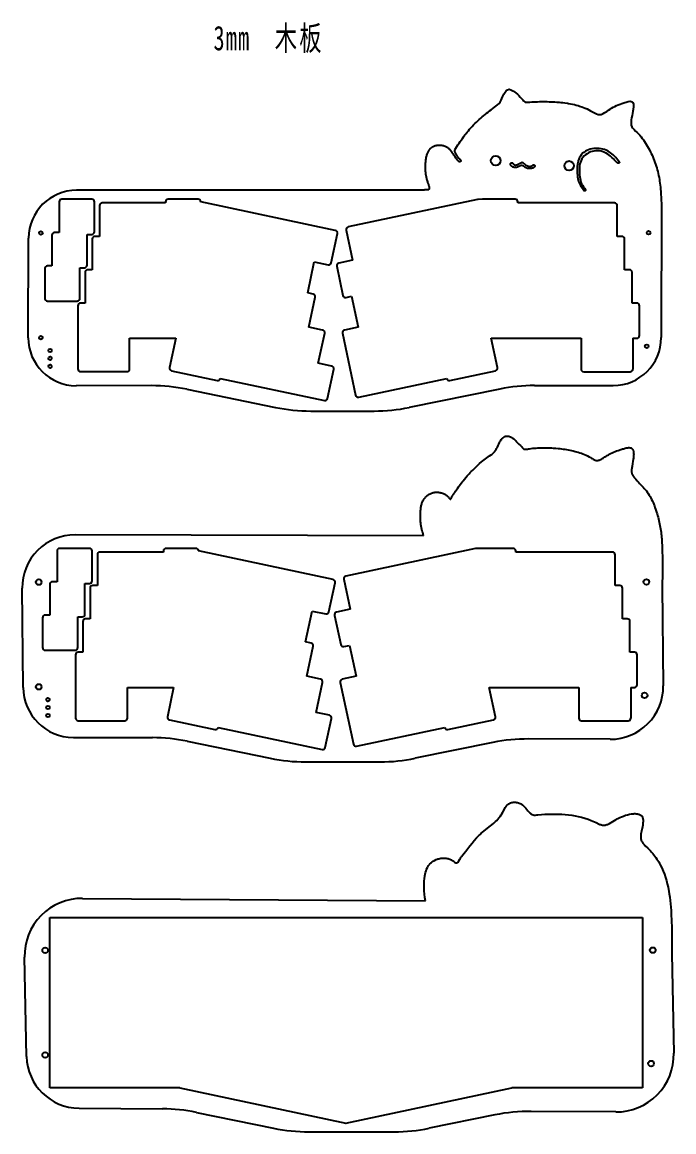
# Model space of a CAD drawing. Extents: x 1237 to 2260, y -732 to 1015.
# Drawn here: x 1237 to 1609, y 381 to 1015 of the extents above; entities that cross this region are included whole.
import ezdxf

# ---------------------------------------------------------------- set-up
doc = ezdxf.new("R2010")
doc.units = 0
doc.layers.add('尺寸线层', color=3, linetype='Continuous', lineweight=18)
doc.styles.add('标准', font='', dxfattribs={"width": 0.667})
doc.styles.get('标准').set_extended_font_data('宋体')

msp = doc.modelspace()

# ---------------------------------------------------------------- linework, layer by layer
for p, q in [((1466.36, 918.69), (1268.5, 918.59)), ((1602.28, 910.37), (1602.08, 834.51)), ((1240.9, 834.42), (1241.1, 891.19)), ((1311.25, 807.03), (1268.3, 807.01)), ((1331.38, 804.99), (1381.99, 794.6)), ((1509.94, 805.09), (1458.28, 794.57)), ((1529.86, 807.1), (1574.68, 807.11)), ((1402.09, 792.56), (1438.33, 792.56)), ((1466.55, 721.24), (1267.72, 721.91)), ((1237.99, 634.68), (1237.47, 691.43)), ((1602.74, 692.39), (1603.26, 635.64)), ((1266.65, 606.23), (1311.88, 606.08)), ((1331.65, 604.04), (1379.05, 594.31)), ((1506.1, 603.32), (1461.68, 594.28)), ((1573.01, 605.17), (1526.4, 605.33)), ((1399.15, 592.27), (1441.73, 592.27)), ((1271.89, 514.33), (1467.58, 512.92)), ((1608.09, 482.64), (1609.28, 425.96)), ((1239.98, 424.07), (1238.78, 480.75)), ((1269.9, 394.57), (1317.53, 394.2)), ((1336.86, 392.16), (1380.94, 383.11)), ((1507.21, 390.72), (1469.71, 383.08)), ((1576.17, 392.38), (1527.87, 392.72)), ((1401.05, 381.07), (1449.76, 381.07))]:
    msp.add_line(p, q)
at = {"color": 7, "linetype": 'Continuous', "lineweight": 25}
for p, q in [((1277.13, 913.46), (1260.07, 913.46)), ((1277.13, 913.46), (1260.07, 913.46)), ((1337.84, 913.46), (1320.78, 913.46)), ((1337.84, 913.46), (1320.78, 913.46)), ((1497.37, 913.32), (1423.43, 897.61)), ((1497.37, 913.32), (1423.43, 897.61)), ((1500.21, 913.46), (1497.62, 913.35)), ((1500.21, 913.46), (1497.62, 913.35)), ((1518.8, 913.46), (1500.27, 913.46)), ((1518.8, 913.46), (1500.27, 913.46)), ((1258.57, 911.96), (1258.57, 894.41)), ((1258.57, 911.96), (1258.57, 894.41)), ((1278.63, 894.9), (1278.63, 911.96)), ((1278.63, 894.9), (1278.63, 911.96)), ((1281.59, 909.82), (1281.59, 892.27)), ((1281.59, 909.82), (1281.59, 892.27)), ((1319.28, 911.32), (1283.09, 911.32)), ((1319.28, 911.32), (1283.09, 911.32)), ((1319.28, 911.96), (1319.28, 911.32)), ((1319.28, 911.96), (1319.28, 911.32)), ((1339.34, 911.95), (1339.34, 911.96)), ((1339.34, 911.95), (1339.34, 911.96)), ((1416.14, 895.63), (1339.34, 911.95)), ((1416.14, 895.63), (1339.34, 911.95)), ((1520.3, 911.32), (1520.3, 911.96)), ((1520.3, 911.32), (1520.3, 911.96)), ((1575.53, 911.32), (1520.3, 911.32)), ((1575.53, 911.32), (1520.3, 911.32)), ((1577.03, 892.27), (1577.03, 909.82)), ((1577.03, 892.27), (1577.03, 909.82)), ((1258.57, 894.41), (1255.91, 894.41)), ((1258.57, 894.41), (1255.91, 894.41)), ((1274.47, 893.4), (1277.13, 893.4)), ((1274.47, 875.85), (1274.47, 893.4)), ((1274.47, 893.4), (1277.13, 893.4)), ((1274.47, 875.85), (1274.47, 893.4)), ((1413.75, 877.16), (1417.3, 893.85)), ((1413.75, 877.16), (1417.3, 893.85)), ((1422.28, 895.83), (1425.93, 878.65)), ((1422.28, 895.83), (1425.93, 878.65)), ((1254.41, 892.91), (1254.41, 875.36)), ((1254.41, 892.91), (1254.41, 875.36)), ((1277.43, 890.77), (1277.43, 873.22)), ((1277.43, 890.77), (1277.43, 873.22)), ((1281.59, 892.27), (1278.93, 892.27)), ((1281.59, 892.27), (1278.93, 892.27)), ((1579.7, 892.27), (1577.03, 892.27)), ((1579.7, 892.27), (1577.03, 892.27)), ((1581.2, 873.22), (1581.2, 890.77)), ((1581.2, 873.22), (1581.2, 890.77)), ((1254.41, 875.36), (1251.84, 875.36)), ((1254.41, 875.36), (1251.84, 875.36)), ((1270.4, 874.35), (1272.97, 874.35)), ((1270.4, 856.8), (1270.4, 874.35)), ((1270.4, 874.35), (1272.97, 874.35)), ((1270.4, 856.8), (1270.4, 874.35)), ((1400.37, 860.03), (1404.12, 877.67)), ((1400.37, 860.03), (1404.12, 877.67)), ((1404.12, 877.67), (1411.97, 876)), ((1404.12, 877.67), (1411.97, 876)), ((1416.93, 875.21), (1420.47, 858.52)), ((1416.93, 875.21), (1420.47, 858.52)), ((1425.93, 878.65), (1418.08, 876.99)), ((1425.93, 878.65), (1418.08, 876.99)), ((1250.34, 873.86), (1250.34, 856.8)), ((1250.34, 873.86), (1250.34, 856.8)), ((1273.36, 871.72), (1273.36, 854.17)), ((1273.36, 871.72), (1273.36, 854.17)), ((1277.43, 873.22), (1274.86, 873.22)), ((1277.43, 873.22), (1274.86, 873.22)), ((1583.96, 873.22), (1581.2, 873.22)), ((1583.96, 873.22), (1581.2, 873.22)), ((1585.46, 854.17), (1585.46, 871.72)), ((1585.46, 854.17), (1585.46, 871.72)), ((1251.84, 855.3), (1268.9, 855.3)), ((1251.84, 855.3), (1268.9, 855.3)), ((1403.56, 859.35), (1400.37, 860.03)), ((1403.56, 859.35), (1400.37, 860.03)), ((1401.07, 840.4), (1404.72, 857.57)), ((1401.07, 840.4), (1404.72, 857.57)), ((1422.25, 857.36), (1425.45, 858.04)), ((1422.25, 857.36), (1425.45, 858.04)), ((1425.45, 858.04), (1429.19, 840.4)), ((1425.45, 858.04), (1429.19, 840.4)), ((1269.19, 852.67), (1269.19, 816.56)), ((1269.19, 852.67), (1269.19, 816.56)), ((1273.36, 854.17), (1270.69, 854.17)), ((1273.36, 854.17), (1270.69, 854.17)), ((1588.14, 854.17), (1585.46, 854.17)), ((1588.14, 854.17), (1585.46, 854.17)), ((1589.64, 835.61), (1589.64, 852.67)), ((1589.64, 835.61), (1589.64, 852.67)), ((1408.91, 838.74), (1401.07, 840.4)), ((1408.91, 838.74), (1401.07, 840.4)), ((1406.42, 819.79), (1410.07, 836.96)), ((1406.42, 819.79), (1410.07, 836.96)), ((1420.19, 836.96), (1427.7, 801.63)), ((1420.19, 836.96), (1427.7, 801.63)), ((1429.19, 840.4), (1421.34, 838.73)), ((1429.19, 840.4), (1421.34, 838.73)), ((1298.79, 834.11), (1325.1, 834.11)), ((1298.79, 816.56), (1298.79, 834.11)), ((1298.79, 834.11), (1325.1, 834.11)), ((1298.79, 816.56), (1298.79, 834.11)), ((1325.1, 834.11), (1321.53, 817.32)), ((1325.1, 834.11), (1321.53, 817.32)), ((1505.15, 834.11), (1556.37, 834.11)), ((1508.72, 817.32), (1505.15, 834.11)), ((1505.15, 834.11), (1556.37, 834.11)), ((1508.72, 817.32), (1505.15, 834.11)), ((1556.37, 834.11), (1556.37, 816.51)), ((1556.37, 834.11), (1556.37, 816.51)), ((1585.97, 834.11), (1585.97, 816.51)), ((1585.97, 834.11), (1588.14, 834.11)), ((1585.97, 834.11), (1585.97, 816.51)), ((1585.97, 834.11), (1588.14, 834.11)), ((1414.05, 818.17), (1406.42, 819.79)), ((1414.05, 818.17), (1406.42, 819.79)), ((1270.69, 815.06), (1297.29, 815.06)), ((1270.69, 815.06), (1297.29, 815.06)), ((1322.69, 815.54), (1348.69, 810.02)), ((1322.69, 815.54), (1348.69, 810.02)), ((1350.46, 811.17), (1409.88, 798.54)), ((1350.46, 811.17), (1350.46, 811.17)), ((1350.46, 811.17), (1409.88, 798.54)), ((1350.46, 811.17), (1350.46, 811.17)), ((1411.66, 799.7), (1415.21, 816.39)), ((1411.66, 799.7), (1415.21, 816.39)), ((1429.48, 800.47), (1479.79, 811.17)), ((1429.48, 800.47), (1479.79, 811.17)), ((1481.57, 810.02), (1507.57, 815.54)), ((1481.57, 810.02), (1507.57, 815.54)), ((1557.87, 815.01), (1584.47, 815.01)), ((1557.87, 815.01), (1584.47, 815.01)), ((1257.34, 712.65), (1257.34, 695.1)), ((1257.34, 712.65), (1257.34, 695.1)), ((1275.9, 714.15), (1258.84, 714.15)), ((1275.9, 714.15), (1258.84, 714.15)), ((1277.4, 695.59), (1277.4, 712.65)), ((1277.4, 695.59), (1277.4, 712.65)), ((1280.36, 710.51), (1280.36, 692.96)), ((1280.36, 710.51), (1280.36, 692.96)), ((1318.05, 712.01), (1281.86, 712.01)), ((1318.05, 712.01), (1281.86, 712.01)), ((1318.05, 712.65), (1318.05, 712.01)), ((1318.05, 712.65), (1318.05, 712.01)), ((1336.61, 714.15), (1319.55, 714.15)), ((1336.61, 714.15), (1319.55, 714.15)), ((1338.11, 712.64), (1338.11, 712.65)), ((1338.11, 712.64), (1338.11, 712.65)), ((1414.91, 696.31), (1338.11, 712.64)), ((1414.91, 696.31), (1338.11, 712.64)), ((1496.14, 714.01), (1422.2, 698.29)), ((1496.14, 714.01), (1422.2, 698.29)), ((1498.98, 714.15), (1496.39, 714.04)), ((1498.98, 714.15), (1496.39, 714.04)), ((1517.57, 714.15), (1499.04, 714.15)), ((1517.57, 714.15), (1499.04, 714.15)), ((1519.07, 712.01), (1519.07, 712.65)), ((1519.07, 712.01), (1519.07, 712.65)), ((1574.3, 712.01), (1519.07, 712.01)), ((1574.3, 712.01), (1519.07, 712.01)), ((1575.8, 692.96), (1575.8, 710.51)), ((1575.8, 692.96), (1575.8, 710.51)), ((1253.18, 693.6), (1253.18, 676.05)), ((1253.18, 693.6), (1253.18, 676.05)), ((1257.34, 695.1), (1254.68, 695.1)), ((1257.34, 695.1), (1254.68, 695.1)), ((1273.24, 694.09), (1275.9, 694.09)), ((1273.24, 676.54), (1273.24, 694.09)), ((1273.24, 694.09), (1275.9, 694.09)), ((1273.24, 676.54), (1273.24, 694.09)), ((1276.2, 691.46), (1276.2, 673.91)), ((1276.2, 691.46), (1276.2, 673.91)), ((1280.36, 692.96), (1277.7, 692.96)), ((1280.36, 692.96), (1277.7, 692.96)), ((1412.52, 677.85), (1416.07, 694.53)), ((1412.52, 677.85), (1416.07, 694.53)), ((1421.05, 696.51), (1424.7, 679.34)), ((1421.05, 696.51), (1424.7, 679.34)), ((1578.47, 692.96), (1575.8, 692.96)), ((1578.47, 692.96), (1575.8, 692.96)), ((1579.97, 673.91), (1579.97, 691.46)), ((1579.97, 673.91), (1579.97, 691.46)), ((1399.14, 660.71), (1402.89, 678.36)), ((1399.14, 660.71), (1402.89, 678.36)), ((1402.89, 678.36), (1410.74, 676.69)), ((1402.89, 678.36), (1410.74, 676.69)), ((1424.7, 679.34), (1416.85, 677.67)), ((1424.7, 679.34), (1416.85, 677.67)), ((1249.11, 674.55), (1249.11, 657.49)), ((1249.11, 674.55), (1249.11, 657.49)), ((1253.18, 676.05), (1250.61, 676.05)), ((1253.18, 676.05), (1250.61, 676.05)), ((1269.17, 675.04), (1271.74, 675.04)), ((1269.17, 657.49), (1269.17, 675.04)), ((1269.17, 675.04), (1271.74, 675.04)), ((1269.17, 657.49), (1269.17, 675.04)), ((1272.13, 672.41), (1272.13, 654.86)), ((1272.13, 672.41), (1272.13, 654.86)), ((1276.2, 673.91), (1273.63, 673.91)), ((1276.2, 673.91), (1273.63, 673.91)), ((1415.7, 675.89), (1419.24, 659.21)), ((1415.7, 675.89), (1419.24, 659.21)), ((1582.73, 673.91), (1579.97, 673.91)), ((1582.73, 673.91), (1579.97, 673.91)), ((1584.23, 654.86), (1584.23, 672.41)), ((1584.23, 654.86), (1584.23, 672.41)), ((1402.33, 660.03), (1399.14, 660.71)), ((1402.33, 660.03), (1399.14, 660.71)), ((1250.61, 655.99), (1267.67, 655.99)), ((1250.61, 655.99), (1267.67, 655.99)), ((1267.96, 653.36), (1267.96, 617.25)), ((1267.96, 653.36), (1267.96, 617.25)), ((1272.13, 654.86), (1269.46, 654.86)), ((1272.13, 654.86), (1269.46, 654.86)), ((1399.84, 641.09), (1403.49, 658.25)), ((1399.84, 641.09), (1403.49, 658.25)), ((1421.02, 658.05), (1424.22, 658.73)), ((1421.02, 658.05), (1424.22, 658.73)), ((1424.22, 658.73), (1427.96, 641.09)), ((1424.22, 658.73), (1427.96, 641.09)), ((1586.91, 654.86), (1584.23, 654.86)), ((1586.91, 654.86), (1584.23, 654.86)), ((1588.41, 636.3), (1588.41, 653.36)), ((1588.41, 636.3), (1588.41, 653.36)), ((1407.68, 639.42), (1399.84, 641.09)), ((1407.68, 639.42), (1399.84, 641.09)), ((1427.96, 641.09), (1420.11, 639.42)), ((1427.96, 641.09), (1420.11, 639.42)), ((1297.56, 634.8), (1323.87, 634.8)), ((1297.56, 617.25), (1297.56, 634.8)), ((1297.56, 634.8), (1323.87, 634.8)), ((1297.56, 617.25), (1297.56, 634.8)), ((1323.87, 634.8), (1320.3, 618.01)), ((1323.87, 634.8), (1320.3, 618.01)), ((1405.19, 620.48), (1408.84, 637.64)), ((1405.19, 620.48), (1408.84, 637.64)), ((1418.96, 637.64), (1426.47, 602.32)), ((1418.96, 637.64), (1426.47, 602.32)), ((1503.92, 634.8), (1555.14, 634.8)), ((1507.49, 618.01), (1503.92, 634.8)), ((1503.92, 634.8), (1555.14, 634.8)), ((1507.49, 618.01), (1503.92, 634.8)), ((1555.14, 634.8), (1555.14, 617.2)), ((1555.14, 634.8), (1555.14, 617.2)), ((1584.74, 634.8), (1584.74, 617.2)), ((1584.74, 634.8), (1586.91, 634.8)), ((1584.74, 634.8), (1584.74, 617.2)), ((1584.74, 634.8), (1586.91, 634.8)), ((1269.46, 615.75), (1296.06, 615.75)), ((1269.46, 615.75), (1296.06, 615.75)), ((1321.46, 616.23), (1347.46, 610.7)), ((1321.46, 616.23), (1347.46, 610.7)), ((1412.82, 618.85), (1405.19, 620.48)), ((1412.82, 618.85), (1405.19, 620.48)), ((1410.43, 600.39), (1413.98, 617.07)), ((1410.43, 600.39), (1413.98, 617.07)), ((1480.34, 610.7), (1506.34, 616.23)), ((1480.34, 610.7), (1506.34, 616.23)), ((1556.64, 615.7), (1583.24, 615.7)), ((1556.64, 615.7), (1583.24, 615.7)), ((1349.23, 611.86), (1408.65, 599.23)), ((1349.23, 611.86), (1349.23, 611.86)), ((1349.23, 611.86), (1408.65, 599.23)), ((1349.23, 611.86), (1349.23, 611.86)), ((1428.25, 601.16), (1478.56, 611.85)), ((1428.25, 601.16), (1478.56, 611.85)), ((1253.25, 406.11), (1253.25, 503.45)), ((1253.25, 503.45), (1591.49, 503.45)), ((1591.49, 503.45), (1591.49, 406.11)), ((1327.39, 406.11), (1253.25, 406.11)), ((1327.39, 406.11), (1422.12, 385.97)), ((1422.12, 385.97), (1516.85, 406.11)), ((1591.49, 406.11), (1516.85, 406.11))]:
    msp.add_line(p, q, dxfattribs=at)
for points in [[(1484.33, 941.66), (1484.93, 942.59), (1485.53, 943.53), (1486.14, 944.46), (1486.75, 945.39), (1487.37, 946.32), (1488, 947.23), (1488.63, 948.15), (1489.29, 949.05), (1490.11, 950.14), (1490.64, 950.82), (1491.33, 951.69), (1492.05, 952.54), (1492.78, 953.39), (1493.52, 954.22), (1494.28, 955.04), (1495.05, 955.85), (1495.83, 956.64), (1496.62, 957.42), (1497.43, 958.19), (1498.24, 958.95), (1499.09, 959.72), (1499.9, 960.42), (1500.74, 961.14), (1501.59, 961.84), (1502.45, 962.54), (1503.32, 963.23), (1504.2, 963.91), (1505.09, 964.58), (1505.99, 965.25), (1506.98, 965.96), (1507.83, 966.57), (1508.71, 967.27), (1509.65, 968.2), (1510.16, 968.88), (1510.74, 969.93), (1511.25, 971.01), (1511.8, 972.22), (1512.37, 973.42), (1512.99, 974.51), (1513.68, 975.4), (1514.45, 976), (1515.44, 976.22), (1516.33, 976), (1517.82, 975.18), (1518.36, 974.8), (1519.25, 974.09), (1520.07, 973.35), (1520.84, 972.58), (1521.58, 971.79), (1522.32, 970.97), (1523.08, 970.14), (1523.5, 969.69), (1524.48, 968.9), (1526.01, 968.8), (1527.1, 968.89), (1528.24, 968.97), (1529.36, 969.04), (1530.47, 969.1), (1531.57, 969.14), (1532.66, 969.17), (1533.76, 969.19), (1534.85, 969.19), (1535.47, 969.19), (1537.05, 969.17), (1538.16, 969.14), (1539.27, 969.1), (1540.39, 969.04), (1541.5, 968.98), (1542.62, 968.9), (1543.82, 968.8), (1544.84, 968.71), (1545.94, 968.6), (1547.05, 968.47), (1548.62, 968.24), (1549.25, 968.14), (1550.36, 967.95), (1551.46, 967.73), (1552.55, 967.48), (1553.63, 967.21), (1554.69, 966.92), (1555.56, 966.67), (1556.78, 966.27), (1557.8, 965.9), (1558.81, 965.48), (1559.82, 965.02), (1560.84, 964.51), (1561.83, 963.94), (1562.9, 963.37), (1564.02, 962.8), (1565.11, 962.3), (1566.21, 961.92), (1567.07, 961.74), (1567.76, 961.79), (1569.07, 962.34), (1569.88, 962.88), (1571, 963.63), (1571.94, 964.26), (1572.89, 964.87), (1573.82, 965.45), (1574.76, 965.99), (1575.6, 966.43), (1576.65, 966.92), (1577.62, 967.33), (1578.63, 967.71), (1579.7, 968.08), (1581.34, 968.63), (1582.06, 968.87), (1583.31, 969.22), (1584.47, 969.39), (1585.6, 969.12), (1586.01, 968.65), (1586.29, 967.67), (1586.34, 966.44), (1586.17, 964.76), (1586, 963.73), (1585.74, 962.42), (1585.46, 961.17), (1585.21, 959.96), (1585, 958.82), (1584.88, 957.72), (1584.88, 956.69), (1585.03, 955.72), (1585.36, 954.81), (1585.78, 954.13), (1586.67, 953.17), (1587.51, 952.4), (1588.34, 951.6), (1589.14, 950.79), (1589.89, 949.95), (1590.62, 949.09), (1591.31, 948.21), (1591.97, 947.32), (1592.61, 946.4), (1593.22, 945.47), (1593.8, 944.53), (1594.36, 943.57), (1594.89, 942.6), (1595.41, 941.61), (1596.06, 940.31), (1596.39, 939.61), (1596.86, 938.6), (1597.31, 937.58), (1597.74, 936.55), (1598.15, 935.51), (1598.54, 934.47), (1598.9, 933.42), (1599.25, 932.36), (1599.58, 931.29), (1599.88, 930.22), (1600.12, 929.28), (1600.41, 928.06), (1600.64, 926.97), (1600.85, 925.88), (1601.04, 924.78), (1601.2, 923.68), (1601.36, 922.58), (1601.49, 921.47), (1601.61, 920.36), (1601.72, 919.25), (1601.84, 917.81), (1601.9, 917.03), (1601.98, 915.92), (1602.05, 914.81), (1602.11, 913.7), (1602.17, 912.59), (1602.23, 911.48), (1602.28, 910.37)], [(1484.33, 941.66), (1484.21, 941.46), (1484.15, 941.36), (1484.11, 941.26), (1484.08, 941.14), (1484.07, 941.06), (1484.07, 940.96), (1484.09, 940.85), (1484.12, 940.75), (1484.16, 940.64), (1484.31, 940.32), (1484.46, 940.01), (1484.67, 939.62), (1484.87, 939.24), (1485.07, 938.88), (1485.28, 938.53), (1485.5, 938.18), (1485.74, 937.84), (1486, 937.5), (1486.28, 937.16), (1486.44, 936.99), (1486.6, 936.81), (1486.77, 936.64), (1486.94, 936.46), (1487.19, 936.22), (1487.32, 936.1), (1487.51, 935.91), (1487.6, 935.82), (1487.67, 935.72), (1487.74, 935.63), (1487.78, 935.54), (1487.81, 935.44), (1487.82, 935.35), (1487.8, 935.27), (1487.76, 935.18), (1487.69, 935.09), (1487.61, 935.01), (1487.51, 934.94), (1487.4, 934.89), (1487.29, 934.84), (1487.16, 934.81), (1487.06, 934.8), (1486.96, 934.81), (1486.85, 934.84), (1486.76, 934.88), (1486.66, 934.93), (1486.57, 934.99), (1486.48, 935.06), (1486.39, 935.14), (1486.22, 935.32), (1486.04, 935.54), (1485.76, 935.89), (1485.48, 936.26), (1485.22, 936.63), (1484.97, 936.99), (1484.73, 937.34), (1484.49, 937.69), (1483.84, 938.7), (1483.57, 939.12), (1483.08, 939.84), (1482.83, 940.2), (1482.56, 940.56), (1482.29, 940.91), (1482, 941.25), (1481.7, 941.59), (1481.39, 941.9), (1481.07, 942.21), (1480.73, 942.5), (1480.37, 942.77), (1480, 943.02), (1479.8, 943.13), (1479.61, 943.24), (1479.2, 943.45), (1478.77, 943.63), (1478.33, 943.78), (1477.88, 943.91), (1477.43, 944.02), (1476.96, 944.1), (1476.49, 944.16), (1476.01, 944.2), (1475.53, 944.21), (1475.06, 944.2), (1474.59, 944.16), (1474.12, 944.1), (1473.65, 944.01), (1473.2, 943.91), (1472.76, 943.77), (1472.33, 943.61), (1471.91, 943.43), (1471.71, 943.33), (1471.51, 943.23), (1471.32, 943.11), (1471.13, 943), (1470.95, 942.87), (1470.77, 942.74), (1470.62, 942.62), (1470.44, 942.46), (1470.28, 942.31), (1470.12, 942.16), (1469.98, 942), (1469.83, 941.83), (1469.56, 941.49), (1469.32, 941.13), (1469.09, 940.75), (1468.88, 940.35), (1468.69, 939.95), (1468.51, 939.53), (1468.36, 939.1), (1468.22, 938.67), (1468.09, 938.23), (1467.98, 937.78), (1467.87, 937.28), (1467.8, 936.89), (1467.72, 936.44), (1467.66, 935.99), (1467.61, 935.55), (1467.57, 935.1), (1467.53, 934.66), (1467.5, 934.22), (1467.47, 933.35), (1467.45, 932.5), (1467.44, 931.99), (1467.44, 930.85), (1467.46, 930.05), (1467.5, 929.25), (1467.53, 928.85), (1467.57, 928.44), (1467.62, 928.03), (1467.67, 927.62), (1467.73, 927.2), (1467.81, 926.77), (1467.89, 926.34), (1467.99, 925.89), (1468.09, 925.43), (1468.22, 924.97), (1468.35, 924.49), (1468.5, 923.99), (1468.67, 923.48), (1468.82, 923.03), (1469.23, 921.87), (1469.41, 921.33), (1469.49, 921.07), (1469.56, 920.82), (1469.62, 920.57), (1469.67, 920.34), (1469.7, 920.11), (1469.72, 919.9), (1469.72, 919.7), (1469.7, 919.52), (1469.65, 919.35), (1469.62, 919.27), (1469.59, 919.2), (1469.55, 919.14), (1469.5, 919.08), (1469.44, 919.02), (1469.38, 918.97), (1469.3, 918.92), (1469.23, 918.89), (1469.15, 918.86), (1469.06, 918.83), (1468.86, 918.79), (1468.64, 918.76), (1468.41, 918.75), (1468.18, 918.74), (1467.69, 918.74), (1467.49, 918.74), (1467.22, 918.74), (1466.78, 918.72), (1466.36, 918.69)], [(1578.1, 934.89), (1577.45, 935.7), (1576.8, 936.49), (1576.14, 937.27), (1575.46, 938.01), (1574.76, 938.73), (1574.02, 939.4), (1573.26, 940.02), (1572.45, 940.57), (1571.93, 940.88), (1570.7, 941.47), (1569.76, 941.8), (1568.79, 942.07), (1567.79, 942.26), (1566.78, 942.38), (1565.75, 942.43), (1564.72, 942.41), (1563.68, 942.33), (1562.53, 942.15), (1561.66, 941.96), (1560.68, 941.68), (1559.74, 941.31), (1558.85, 940.86), (1557.87, 940.18), (1557.28, 939.66), (1556.61, 938.91), (1556.02, 938.09), (1555.51, 937.21), (1555.08, 936.27), (1554.73, 935.3), (1554.46, 934.3), (1554.28, 933.43), (1554.14, 932.3), (1554.09, 931.31), (1554.08, 930.31), (1554.12, 929.32), (1554.19, 928.13), (1554.26, 927.31), (1554.36, 926.31), (1554.51, 925.32), (1554.73, 924.35), (1554.96, 923.56), (1555.4, 922.5), (1555.87, 921.63), (1556.39, 920.78), (1556.96, 919.95), (1557.57, 919.13), (1558.19, 918.32)], [(1577.02, 934.28), (1576.28, 935.06), (1575.54, 935.83), (1574.79, 936.57), (1574.02, 937.29), (1573.24, 937.98), (1572.43, 938.62), (1571.59, 939.2), (1570.72, 939.72), (1569.81, 940.17), (1569.01, 940.49), (1567.88, 940.81), (1566.85, 941), (1565.81, 941.09), (1564.76, 941.07), (1563.71, 940.96), (1562.67, 940.75), (1561.85, 940.49), (1560.69, 939.99), (1559.77, 939.46), (1558.92, 938.84), (1558.14, 938.14), (1557.45, 937.36), (1556.85, 936.5), (1556.39, 935.63), (1556.03, 934.68), (1555.76, 933.69), (1555.57, 932.67), (1555.45, 931.63), (1555.4, 930.57), (1555.4, 929.49), (1555.45, 928.32), (1555.52, 927.35), (1555.63, 926.3), (1555.79, 925.26), (1556.01, 924.25), (1556.3, 923.26), (1556.66, 922.32), (1557.12, 921.42), (1557.67, 920.55), (1558.28, 919.73), (1558.93, 918.91)], [(1578.1, 934.89), (1578.14, 934.82), (1578.18, 934.74), (1578.21, 934.66), (1578.23, 934.59), (1578.23, 934.51), (1578.23, 934.46), (1578.2, 934.37), (1578.15, 934.31), (1578.1, 934.25), (1578.03, 934.19), (1577.95, 934.15), (1577.87, 934.11), (1577.79, 934.08), (1577.7, 934.06), (1577.6, 934.05), (1577.53, 934.05), (1577.45, 934.06), (1577.38, 934.09), (1577.3, 934.12), (1577.23, 934.15), (1577.16, 934.19), (1577.09, 934.24), (1577.02, 934.28)], [(1466.55, 721.24), (1466.02, 723.11), (1465.77, 724.04), (1465.54, 724.98), (1465.36, 725.79), (1465.14, 726.88), (1464.98, 727.84), (1464.85, 728.8), (1464.81, 729.28), (1464.78, 729.58), (1464.73, 730.73), (1464.72, 731.7), (1464.73, 732.67), (1464.78, 734.21), (1464.84, 735.58), (1464.91, 736.55), (1464.95, 737.03), (1465.02, 737.51), (1465.11, 738.08), (1465.19, 738.47), (1465.3, 738.94), (1465.43, 739.41), (1465.58, 739.87), (1465.75, 740.33), (1465.95, 740.78), (1466.16, 741.22), (1466.45, 741.76), (1466.64, 742.06), (1466.91, 742.47), (1467.21, 742.86), (1467.52, 743.23), (1467.85, 743.59), (1468.2, 743.93), (1468.57, 744.25), (1468.96, 744.55), (1469.32, 744.81), (1469.78, 745.09), (1470.21, 745.33), (1470.66, 745.54), (1471.12, 745.73), (1471.59, 745.89), (1472.06, 746.02), (1472.54, 746.13), (1473.02, 746.2), (1473.5, 746.24), (1473.83, 746.25), (1474.47, 746.24), (1474.95, 746.19), (1475.43, 746.11), (1475.91, 746.01), (1476.38, 745.9), (1476.67, 745.82), (1477.33, 745.61), (1477.79, 745.44), (1478.24, 745.25), (1478.67, 745.04), (1478.95, 744.87), (1479.07, 744.8), (1479.44, 744.53), (1479.79, 744.24), (1480.13, 743.91), (1480.46, 743.55), (1480.8, 743.16), (1481.05, 742.86), (1481.34, 742.52), (1481.43, 742.42), (1481.52, 742.35), (1481.6, 742.28), (1481.71, 742.24), (1481.77, 742.23), (1481.85, 742.24), (1481.93, 742.27), (1482, 742.32), (1482.08, 742.39), (1482.15, 742.48), (1482.22, 742.58), (1482.29, 742.7), (1482.42, 742.95), (1482.68, 743.52), (1482.8, 743.77), (1482.94, 744.05), (1483.07, 744.28), (1483.2, 744.49), (1483.33, 744.69), (1483.46, 744.88), (1483.84, 745.39), (1483.99, 745.6), (1484.25, 745.97), (1484.79, 746.74), (1485.33, 747.54), (1485.88, 748.36), (1486.43, 749.19), (1487, 750.01), (1487.45, 750.64), (1488.16, 751.58), (1488.76, 752.34), (1489.1, 752.77), (1490.61, 754.58), (1491.41, 755.52), (1492.52, 756.78), (1493.18, 757.49), (1493.64, 757.96), (1494.55, 758.86), (1496.17, 760.38), (1497.36, 761.52), (1498.07, 762.19), (1498.51, 762.59), (1499.53, 763.46), (1500.28, 764.07), (1501.17, 764.76), (1501.83, 765.24), (1502.61, 765.81), (1503.39, 766.35), (1504.21, 766.92), (1505, 767.48), (1505.39, 767.77), (1505.77, 768.08), (1506.13, 768.4), (1506.33, 768.59), (1506.8, 769.09), (1507.12, 769.46), (1507.41, 769.85), (1507.69, 770.25), (1507.95, 770.66), (1508.2, 771.08), (1508.44, 771.51), (1508.65, 771.94), (1509.06, 772.83), (1509.45, 773.72), (1509.83, 774.54), (1510.07, 775.02), (1510.31, 775.43), (1510.57, 775.84), (1510.85, 776.24), (1511.07, 776.51), (1511.35, 776.82), (1511.53, 777), (1511.72, 777.18), (1511.92, 777.34), (1512.12, 777.5), (1512.33, 777.65), (1512.55, 777.79), (1512.77, 777.91), (1512.99, 778.01), (1513.22, 778.1), (1513.45, 778.18), (1513.68, 778.23), (1513.92, 778.26), (1514.21, 778.27), (1514.39, 778.26), (1514.62, 778.23), (1514.86, 778.18), (1515.09, 778.11), (1515.56, 777.95), (1516.04, 777.74), (1516.47, 777.56), (1516.91, 777.35), (1517.34, 777.12), (1517.54, 777), (1517.69, 776.9), (1517.92, 776.72), (1518.11, 776.56), (1518.45, 776.22), (1518.79, 775.87), (1519.11, 775.5), (1519.4, 775.18), (1519.78, 774.78), (1520.46, 774.1), (1520.92, 773.66), (1521.86, 772.78), (1522.2, 772.43), (1522.54, 772.04), (1522.85, 771.66), (1523.01, 771.47), (1523.18, 771.28), (1523.35, 771.12), (1523.53, 770.97), (1523.74, 770.84), (1523.93, 770.77), (1524.15, 770.71), (1524.39, 770.69), (1524.63, 770.68), (1524.87, 770.7), (1525.13, 770.72), (1525.39, 770.76), (1525.86, 770.84), (1526.42, 770.94), (1526.93, 771.02), (1527.92, 771.15), (1528.9, 771.26), (1529.86, 771.35), (1530.82, 771.41), (1531.76, 771.46), (1532.7, 771.5), (1533.65, 771.52), (1534.37, 771.53), (1535.55, 771.54), (1536.51, 771.54), (1537.48, 771.53), (1538.45, 771.51), (1539.43, 771.48), (1540.4, 771.43), (1541.38, 771.37), (1542.04, 771.32), (1543.32, 771.21), (1544.29, 771.11), (1545.26, 770.99), (1546.22, 770.85), (1547.18, 770.7), (1548.13, 770.54), (1549.09, 770.36), (1550.04, 770.17), (1550.98, 769.96), (1551.92, 769.74), (1553.07, 769.45), (1553.79, 769.25), (1554.72, 768.99), (1555.65, 768.7), (1556.56, 768.4), (1557.47, 768.07), (1558.37, 767.71), (1559.26, 767.33), (1560.14, 766.92), (1561.01, 766.47), (1561.87, 765.99), (1562.3, 765.73), (1562.72, 765.47), (1563.25, 765.11), (1563.98, 764.67), (1564.22, 764.56), (1564.44, 764.49), (1564.59, 764.45), (1564.85, 764.39), (1565.05, 764.37), (1565.26, 764.35), (1565.48, 764.34), (1565.69, 764.34), (1565.91, 764.35), (1566.25, 764.41), (1566.4, 764.43), (1566.6, 764.48), (1566.84, 764.53), (1567.06, 764.62), (1567.52, 764.85), (1567.99, 765.11), (1568.45, 765.4), (1568.91, 765.7), (1569.89, 766.35), (1570.27, 766.59), (1570.7, 766.87), (1571.13, 767.13), (1571.56, 767.39), (1571.98, 767.63), (1572.4, 767.86), (1573.24, 768.29), (1574.08, 768.7), (1574.92, 769.07), (1575.78, 769.43), (1576.66, 769.76), (1577.57, 770.09), (1578.04, 770.25), (1578.52, 770.41), (1579.01, 770.57), (1579.68, 770.79), (1580.02, 770.89), (1580.55, 771.05), (1581.08, 771.2), (1581.61, 771.34), (1582.13, 771.46), (1582.64, 771.56), (1583.14, 771.63), (1583.37, 771.65), (1583.61, 771.66), (1583.83, 771.66), (1584.05, 771.65), (1584.26, 771.63), (1584.46, 771.6), (1584.65, 771.55), (1584.88, 771.47), (1584.99, 771.42), (1585.15, 771.33), (1585.3, 771.23), (1585.43, 771.11), (1585.56, 770.99), (1585.67, 770.85), (1585.78, 770.7), (1585.88, 770.53), (1585.96, 770.36), (1586.04, 770.17), (1586.11, 769.98), (1586.17, 769.78), (1586.23, 769.56), (1586.27, 769.34), (1586.31, 769.11), (1586.34, 768.87), (1586.38, 768.37), (1586.4, 767.85), (1586.39, 767.31), (1586.37, 766.74), (1586.32, 766.16), (1586.26, 765.57), (1586.19, 764.97), (1586.01, 763.77), (1585.81, 762.57), (1585.7, 761.99), (1585.57, 761.25), (1585.5, 760.86), (1585.4, 760.33), (1585.32, 759.81), (1585.25, 759.31), (1585.21, 758.82), (1585.19, 758.34), (1585.2, 757.88), (1585.22, 757.66), (1585.25, 757.43), (1585.29, 757.21), (1585.34, 756.99), (1585.4, 756.78), (1585.44, 756.67), (1585.56, 756.35), (1585.66, 756.14), (1585.88, 755.73), (1586.14, 755.32), (1586.43, 754.93), (1586.74, 754.53), (1587.07, 754.15), (1587.57, 753.58), (1588.43, 752.66), (1589.11, 751.94), (1589.79, 751.22), (1591.13, 749.82), (1591.78, 749.11), (1592.42, 748.4), (1593.04, 747.67), (1593.63, 746.93), (1594.34, 745.98), (1594.75, 745.39), (1595.26, 744.59), (1595.75, 743.76), (1596.22, 742.91), (1596.66, 742.05), (1597.08, 741.17), (1597.47, 740.28), (1597.85, 739.37), (1598.21, 738.46), (1598.55, 737.54), (1598.88, 736.61), (1599.26, 735.46), (1599.49, 734.74), (1599.77, 733.81), (1600.04, 732.87), (1600.3, 731.93), (1600.54, 730.99), (1600.77, 730.04), (1600.99, 729.1), (1601.2, 728.15), (1601.39, 727.21), (1601.56, 726.26), (1601.72, 725.3), (1601.87, 724.35), (1601.99, 723.48), (1602.13, 722.43), (1602.23, 721.47), (1602.33, 720.51), (1602.41, 719.55), (1602.48, 718.58), (1602.55, 717.62), (1602.64, 715.68), (1602.7, 713.74), (1602.74, 711.8), (1602.76, 709.85), (1602.76, 705.41), (1602.75, 700.14), (1602.74, 692.39)], [(1467.58, 512.92), (1467.3, 514.82), (1467.06, 516.72), (1466.88, 518.62), (1466.85, 519.12), (1466.8, 520.52), (1466.79, 521.47), (1466.82, 522.42), (1466.93, 524.34), (1467.04, 525.55), (1467.26, 527.24), (1467.43, 528.21), (1467.65, 529.16), (1467.92, 530.09), (1468.25, 530.99), (1468.65, 531.87), (1469.13, 532.7), (1469.4, 533.09), (1469.72, 533.51), (1470.01, 533.85), (1470.35, 534.21), (1470.72, 534.55), (1471.1, 534.88), (1471.5, 535.19), (1471.92, 535.48), (1472.36, 535.75), (1472.81, 536.01), (1473.75, 536.46), (1474.24, 536.65), (1474.73, 536.83), (1475.24, 536.98), (1475.75, 537.1), (1476.27, 537.2), (1476.79, 537.28), (1477.32, 537.33), (1477.84, 537.36), (1478.37, 537.36), (1478.89, 537.33), (1479.42, 537.27), (1479.93, 537.18), (1480.45, 537.06), (1480.96, 536.91), (1481.45, 536.73), (1481.94, 536.52), (1482.42, 536.27), (1482.89, 535.99), (1483.21, 535.77), (1483.78, 535.34), (1484.21, 535.02), (1484.61, 534.75), (1484.81, 534.65), (1485, 534.58), (1485.27, 534.54), (1485.37, 534.55), (1485.55, 534.59), (1485.72, 534.67), (1485.89, 534.78), (1486.06, 534.92), (1486.38, 535.27), (1486.68, 535.7), (1487.27, 536.67), (1487.59, 537.21), (1487.84, 537.62), (1488.12, 538.05), (1488.4, 538.45), (1488.95, 539.2), (1489.66, 540.1), (1490.62, 541.35), (1491.76, 542.83), (1492.93, 544.34), (1494.14, 545.86), (1495.38, 547.35), (1496.68, 548.81), (1497.36, 549.51), (1498.31, 550.45), (1498.75, 550.86), (1499.46, 551.5), (1500.94, 552.73), (1503.94, 555.1), (1505.43, 556.28), (1506.53, 557.21), (1507.58, 558.15), (1508.26, 558.82), (1508.91, 559.51), (1509.54, 560.23), (1510.13, 561), (1510.78, 561.96), (1511.2, 562.66), (1511.68, 563.55), (1512.64, 565.33), (1513.14, 566.17), (1513.69, 566.95), (1513.98, 567.31), (1514.3, 567.64), (1514.63, 567.95), (1514.98, 568.23), (1515.46, 568.53), (1515.77, 568.69), (1516.2, 568.86), (1516.65, 569), (1517.12, 569.1), (1517.6, 569.17), (1518.09, 569.2), (1518.59, 569.2), (1519.1, 569.16), (1519.61, 569.09), (1520.11, 568.98), (1520.61, 568.84), (1521.11, 568.67), (1521.59, 568.47), (1522.05, 568.23), (1522.63, 567.88), (1522.92, 567.67), (1523.32, 567.34), (1523.71, 566.99), (1524.08, 566.62), (1524.78, 565.85), (1525.44, 565.05), (1526.09, 564.27), (1526.75, 563.54), (1527.08, 563.21), (1527.43, 562.91), (1527.79, 562.63), (1528.16, 562.4), (1528.54, 562.2), (1528.95, 562.05), (1529.58, 561.92), (1529.83, 561.91), (1530.3, 561.91), (1531.14, 561.97), (1531.77, 562.03), (1533.73, 562.18), (1535.68, 562.31), (1537.63, 562.4), (1539.57, 562.45), (1541.5, 562.47), (1543.43, 562.44), (1545.35, 562.36), (1547.25, 562.23), (1549.16, 562.04), (1551.05, 561.8), (1552.93, 561.49), (1554.81, 561.11), (1556.67, 560.66), (1558.53, 560.13), (1560.37, 559.52), (1562.2, 558.83), (1564.03, 558.05), (1565.02, 557.58), (1566.73, 556.77), (1567.18, 556.58), (1567.62, 556.42), (1568.06, 556.28), (1568.55, 556.18), (1568.92, 556.13), (1569.34, 556.12), (1569.76, 556.14), (1570.18, 556.2), (1570.59, 556.3), (1571.01, 556.42), (1571.42, 556.57), (1571.84, 556.75), (1572.69, 557.16), (1573.55, 557.65), (1574.44, 558.19), (1575.37, 558.75), (1576.34, 559.33), (1577.05, 559.72), (1578.43, 560.41), (1579.54, 560.9), (1580.67, 561.35), (1581.82, 561.74), (1582.96, 562.08), (1584.09, 562.35), (1585.19, 562.55), (1585.73, 562.62), (1586.25, 562.67), (1586.76, 562.69), (1587.25, 562.7), (1587.73, 562.68), (1588.19, 562.64), (1588.62, 562.58), (1589.04, 562.49), (1589.43, 562.37), (1589.79, 562.23), (1590.13, 562.05), (1590.44, 561.85), (1590.71, 561.62), (1590.96, 561.36), (1591.19, 561.03), (1591.34, 560.74), (1591.48, 560.38), (1591.59, 560), (1591.67, 559.59), (1591.72, 559.15), (1591.74, 558.7), (1591.75, 558.22), (1591.69, 557.23), (1591.56, 556.19), (1591.39, 555.12), (1590.92, 552.79), (1590.75, 551.94), (1590.56, 550.93), (1590.44, 549.96), (1590.41, 549.49), (1590.41, 549.04), (1590.44, 548.59), (1590.51, 548.15), (1590.59, 547.83), (1590.76, 547.32), (1590.94, 546.91), (1591.16, 546.52), (1591.41, 546.14), (1591.68, 545.76), (1592.3, 545.03), (1592.99, 544.31), (1594.48, 542.9), (1594.98, 542.42), (1595.93, 541.45), (1596.62, 540.71), (1597.27, 539.95), (1597.9, 539.18), (1598.5, 538.39), (1599.08, 537.59), (1599.63, 536.78), (1600.16, 535.96), (1600.66, 535.13), (1601.14, 534.29), (1601.6, 533.44), (1602.45, 531.71), (1603.22, 529.95), (1603.9, 528.16), (1604.52, 526.34), (1605.07, 524.5), (1605.56, 522.64), (1605.99, 520.77), (1606.47, 518.3), (1606.7, 517), (1606.98, 515.1), (1607.23, 513.2), (1607.44, 511.3), (1607.62, 509.4), (1607.77, 507.49), (1607.88, 505.58), (1608.07, 501.28), (1608.14, 497.94), (1608.18, 494.11), (1608.17, 490.29), (1608.09, 482.64)]]:
    msp.add_lwpolyline(points)
msp.add_lwpolyline([(1522.84, 934.5), (1522.97, 934.45), (1523.19, 934.35), (1523.39, 934.22), (1523.59, 934.08), (1523.79, 933.93), (1523.98, 933.77), (1524.36, 933.44), (1524.56, 933.28), (1524.76, 933.13), (1524.99, 932.97), (1525.22, 932.82), (1525.46, 932.69), (1525.71, 932.57), (1525.96, 932.47), (1526.22, 932.38), (1526.47, 932.31), (1526.73, 932.26), (1526.99, 932.23), (1527.25, 932.22), (1527.5, 932.24), (1527.75, 932.29), (1527.99, 932.36), (1528.22, 932.46), (1528.37, 932.55), (1528.45, 932.6), (1528.66, 932.76), (1528.88, 932.91), (1528.99, 932.97), (1529.1, 933.02), (1529.21, 933.05), (1529.33, 933.07), (1529.41, 933.06), (1529.58, 933.02), (1529.7, 932.96), (1529.81, 932.89), (1529.91, 932.8), (1529.99, 932.69), (1530.04, 932.59), (1530.06, 932.47), (1530.05, 932.35), (1530.02, 932.23), (1529.96, 932.11), (1529.89, 932), (1529.81, 931.89), (1529.71, 931.78), (1529.6, 931.68), (1529.51, 931.6), (1529.4, 931.52), (1529.29, 931.45), (1529.07, 931.34), (1528.84, 931.25), (1528.6, 931.18), (1528.12, 931.08), (1527.86, 931.04), (1527.36, 930.98), (1527.1, 930.96), (1526.85, 930.95), (1526.6, 930.95), (1526.35, 930.96), (1526.11, 930.99), (1525.87, 931.04), (1525.73, 931.08), (1525.41, 931.19), (1525.19, 931.29), (1524.97, 931.4), (1524.76, 931.53), (1524.54, 931.66), (1524.02, 932.01), (1523.67, 932.24), (1523.45, 932.37), (1523.22, 932.49), (1522.99, 932.59), (1522.77, 932.66), (1522.65, 932.68), (1522.54, 932.69), (1522.42, 932.7), (1522.31, 932.69), (1522.08, 932.65), (1521.85, 932.59), (1521.62, 932.5), (1521.39, 932.39), (1520.93, 932.15), (1520.46, 931.91), (1520.19, 931.8), (1519.97, 931.72), (1519.73, 931.65), (1519.48, 931.6), (1519.23, 931.57), (1518.98, 931.56), (1518.73, 931.56), (1518.48, 931.58), (1518.19, 931.62), (1517.99, 931.67), (1517.75, 931.73), (1517.52, 931.82), (1517.29, 931.93), (1517.08, 932.05), (1516.87, 932.2), (1516.68, 932.37), (1516.5, 932.56), (1516.33, 932.79), (1516.25, 932.9), (1516.19, 933.02), (1516.13, 933.15), (1516.08, 933.28), (1516.05, 933.4), (1516.03, 933.52), (1516.04, 933.64), (1516.09, 933.8), (1516.13, 933.86), (1516.21, 933.95), (1516.31, 934.04), (1516.43, 934.11), (1516.56, 934.16), (1516.69, 934.2), (1516.83, 934.22), (1516.96, 934.23), (1517.09, 934.21), (1517.16, 934.19), (1517.31, 934.11), (1517.4, 934.03), (1517.48, 933.94), (1517.56, 933.84), (1517.71, 933.62), (1517.86, 933.41), (1517.93, 933.32), (1518.03, 933.23), (1518.13, 933.16), (1518.23, 933.11), (1518.35, 933.06), (1518.46, 933.02), (1518.58, 933), (1518.71, 932.98), (1518.84, 932.97), (1518.97, 932.97), (1519.24, 933), (1519.52, 933.05), (1519.79, 933.12), (1520.05, 933.22), (1520.21, 933.28), (1520.54, 933.45), (1520.77, 933.57), (1520.98, 933.71), (1521.4, 933.97), (1521.61, 934.1), (1521.82, 934.21), (1522.03, 934.32), (1522.33, 934.43), (1522.49, 934.47), (1522.73, 934.53)], close=True)
for centre, radius in [((1507.67, 935.48), 2.72), ((1549.55, 932.58), 2.72), ((1246.89, 694.87), 1.6), ((1593.63, 694.97), 1.6), ((1246.89, 635.1), 1.6), ((1592.63, 630.2), 1.6), ((1250.56, 484.68), 1.6), ((1597.3, 484.78), 1.6), ((1250.56, 424.92), 1.6), ((1596.3, 420.02), 1.6)]:
    msp.add_circle(centre, radius)
at = {"linetype": 'Continuous'}
for centre in [(1248.12, 894.18), (1594.86, 894.28), (1248.12, 834.42), (1593.86, 829.51)]:
    msp.add_circle(centre, 1.05, dxfattribs=at)
at = {"color": 7, "linetype": 'Continuous', "lineweight": 25}
for centre in [(1253.38, 827.08), (1253.38, 822.58), (1253.38, 818.08), (1252.15, 627.76), (1252.15, 623.26), (1252.15, 618.76)]:
    msp.add_circle(centre, 1, dxfattribs=at)
for centre, radius, start, end in [((1268.5, 891.19), 27.4, 90, 180), ((1268.3, 834.42), 27.4, 180, 270), ((1574.68, 834.51), 27.4, 270, 0), ((1311.28, 707.03), 100, 78.40232, 90.01822), ((1529.89, 707.1), 100, 90.01822, 101.50873), ((1402.09, 892.56), 100, 258.40232, 270), ((1438.33, 892.56), 100, 270, 281.50873), ((1267.61, 691.76), 30.14, 89.79142, 180.62811), ((1266.76, 635), 28.77, 180.62811, 269.79142), ((1573.12, 635.31), 30.14, 269.79142, 0.62811), ((1311.54, 506.08), 100, 78.40232, 89.80815), ((1526.06, 505.33), 100, 89.80215, 101.50873), ((1399.15, 692.27), 100, 258.40232, 270), ((1441.73, 692.27), 100, 270, 281.50873), ((1271.66, 481.45), 32.88, 89.58735, 181.21609), ((1576.41, 425.26), 32.88, 269.58735, 1.21609), ((1270.11, 424.71), 30.14, 181.21609, 269.58735), ((1316.76, 294.2), 100, 78.40232, 89.55606), ((1527.16, 292.73), 100, 89.59075, 101.50873), ((1401.05, 481.07), 100, 258.40232, 270), ((1449.76, 481.07), 100, 270, 281.50873)]:
    msp.add_arc(centre, radius, start, end)
for centre, radius, start, end in [((1260.07, 911.96), 1.5, 90, 180), ((1260.07, 911.96), 1.5, 90, 180), ((1277.13, 911.96), 1.5, 0, 90), ((1277.13, 911.96), 1.5, 0, 90), ((1320.78, 911.96), 1.5, 90, 180), ((1320.78, 911.96), 1.5, 90, 180), ((1337.84, 911.96), 1.5, 0, 90), ((1337.84, 911.96), 1.5, 0, 90), ((1497.68, 911.86), 1.5, 92.2937, 102), ((1497.68, 911.86), 1.5, 92.2937, 102), ((1500.27, 911.96), 1.5, 90, 92.2937), ((1500.27, 911.96), 1.5, 90, 92.2937), ((1518.8, 911.96), 1.5, 0, 90), ((1283.09, 909.82), 1.5, 90, 180), ((1283.09, 909.82), 1.5, 90, 180), ((1575.53, 909.82), 1.5, 0, 90), ((1575.53, 909.82), 1.5, 0, 90), ((1255.91, 892.91), 1.5, 90, 180), ((1255.91, 892.91), 1.5, 90, 180), ((1277.13, 894.9), 1.5, 270, 0), ((1277.13, 894.9), 1.5, 270, 0), ((1415.83, 894.16), 1.5, 348, 78), ((1415.83, 894.16), 1.5, 348, 78), ((1423.74, 896.14), 1.5, 102, 192), ((1423.74, 896.14), 1.5, 102, 192), ((1278.93, 890.77), 1.5, 90, 180), ((1278.93, 890.77), 1.5, 90, 180), ((1579.7, 890.77), 1.5, 0, 90), ((1579.7, 890.77), 1.5, 0, 90), ((1251.84, 873.86), 1.5, 90, 180), ((1251.84, 873.86), 1.5, 90, 180), ((1272.97, 875.85), 1.5, 270, 0), ((1272.97, 875.85), 1.5, 270, 0), ((1412.28, 877.47), 1.5, 258, 348), ((1412.28, 877.47), 1.5, 258, 348), ((1418.39, 875.52), 1.5, 102, 192), ((1418.39, 875.52), 1.5, 102, 192), ((1274.86, 871.72), 1.5, 90, 180), ((1274.86, 871.72), 1.5, 90, 180), ((1583.96, 871.72), 1.5, 0, 90), ((1583.96, 871.72), 1.5, 0, 90), ((1251.84, 856.8), 1.5, 180, 270), ((1251.84, 856.8), 1.5, 180, 270), ((1268.9, 856.8), 1.5, 270, 0), ((1268.9, 856.8), 1.5, 270, 0), ((1403.25, 857.88), 1.5, 348, 78), ((1403.25, 857.88), 1.5, 348, 78), ((1421.94, 858.83), 1.5, 192, 282), ((1421.94, 858.83), 1.5, 192, 282), ((1270.69, 852.67), 1.5, 90, 180), ((1270.69, 852.67), 1.5, 90, 180), ((1588.14, 852.67), 1.5, 0, 90), ((1588.14, 852.67), 1.5, 0, 90), ((1408.6, 837.27), 1.5, 348, 78), ((1408.6, 837.27), 1.5, 348, 78), ((1421.65, 837.27), 1.5, 102, 192), ((1421.65, 837.27), 1.5, 102, 192), ((1588.14, 835.61), 1.5, 270, 0), ((1323, 817.01), 1.5, 168, 258), ((1323, 817.01), 1.5, 168, 258), ((1413.74, 816.7), 1.5, 348, 78), ((1413.74, 816.7), 1.5, 348, 78), ((1507.25, 817.01), 1.5, 282, 12), ((1507.25, 817.01), 1.5, 282, 12), ((1270.69, 816.56), 1.5, 180, 270), ((1270.69, 816.56), 1.5, 180, 270), ((1297.29, 816.56), 1.5, 270, 0), ((1297.29, 816.56), 1.5, 270, 0), ((1349, 811.48), 1.5, 258, 348), ((1349, 811.48), 1.5, 258, 348), ((1481.25, 811.48), 1.5, 192.1532, 282), ((1481.25, 811.48), 1.5, 192.1532, 282), ((1557.87, 816.51), 1.5, 180, 270), ((1557.87, 816.51), 1.5, 180, 270), ((1584.47, 816.51), 1.5, 270, 0), ((1584.47, 816.51), 1.5, 270, 0), ((1410.19, 800.01), 1.5, 258, 348), ((1410.19, 800.01), 1.5, 258, 348), ((1429.16, 801.94), 1.5, 192, 282), ((1429.16, 801.94), 1.5, 192, 282), ((1258.84, 712.65), 1.5, 90, 180), ((1258.84, 712.65), 1.5, 90, 180), ((1275.9, 712.65), 1.5, 0, 90), ((1275.9, 712.65), 1.5, 0, 90), ((1281.86, 710.51), 1.5, 90, 180), ((1281.86, 710.51), 1.5, 90, 180), ((1319.55, 712.65), 1.5, 90, 180), ((1319.55, 712.65), 1.5, 90, 180), ((1336.61, 712.65), 1.5, 0, 90), ((1336.61, 712.65), 1.5, 0, 90), ((1496.45, 712.54), 1.5, 92.2937, 102), ((1496.45, 712.54), 1.5, 92.2937, 102), ((1499.04, 712.65), 1.5, 90, 92.2937), ((1499.04, 712.65), 1.5, 90, 92.2937), ((1517.57, 712.65), 1.5, 0, 90), ((1574.3, 710.51), 1.5, 0, 90), ((1574.3, 710.51), 1.5, 0, 90), ((1422.51, 696.83), 1.5, 102, 192), ((1422.51, 696.83), 1.5, 102, 192), ((1254.68, 693.6), 1.5, 90, 180), ((1254.68, 693.6), 1.5, 90, 180), ((1275.9, 695.59), 1.5, 270, 0), ((1275.9, 695.59), 1.5, 270, 0), ((1277.7, 691.46), 1.5, 90, 180), ((1277.7, 691.46), 1.5, 90, 180), ((1414.6, 694.85), 1.5, 348, 78), ((1414.6, 694.85), 1.5, 348, 78), ((1578.47, 691.46), 1.5, 0, 90), ((1578.47, 691.46), 1.5, 0, 90), ((1411.05, 678.16), 1.5, 258, 348), ((1411.05, 678.16), 1.5, 258, 348), ((1250.61, 674.55), 1.5, 90, 180), ((1250.61, 674.55), 1.5, 90, 180), ((1271.74, 676.54), 1.5, 270, 0), ((1271.74, 676.54), 1.5, 270, 0), ((1273.63, 672.41), 1.5, 90, 180), ((1273.63, 672.41), 1.5, 90, 180), ((1417.16, 676.21), 1.5, 102, 192), ((1417.16, 676.21), 1.5, 102, 192), ((1582.73, 672.41), 1.5, 0, 90), ((1582.73, 672.41), 1.5, 0, 90), ((1402.02, 658.57), 1.5, 348, 78), ((1402.02, 658.57), 1.5, 348, 78), ((1420.71, 659.52), 1.5, 192, 282), ((1420.71, 659.52), 1.5, 192, 282), ((1250.61, 657.49), 1.5, 180, 270), ((1250.61, 657.49), 1.5, 180, 270), ((1267.67, 657.49), 1.5, 270, 0), ((1267.67, 657.49), 1.5, 270, 0), ((1269.46, 653.36), 1.5, 90, 180), ((1269.46, 653.36), 1.5, 90, 180), ((1586.91, 653.36), 1.5, 0, 90), ((1586.91, 653.36), 1.5, 0, 90), ((1407.37, 637.96), 1.5, 348, 78), ((1407.37, 637.96), 1.5, 348, 78), ((1420.42, 637.95), 1.5, 102, 192), ((1420.42, 637.95), 1.5, 102, 192), ((1586.91, 636.3), 1.5, 270, 0), ((1269.46, 617.25), 1.5, 180, 270), ((1269.46, 617.25), 1.5, 180, 270), ((1296.06, 617.25), 1.5, 270, 0), ((1296.06, 617.25), 1.5, 270, 0), ((1321.77, 617.7), 1.5, 168, 258), ((1321.77, 617.7), 1.5, 168, 258), ((1412.51, 617.39), 1.5, 348, 78), ((1412.51, 617.39), 1.5, 348, 78), ((1506.02, 617.7), 1.5, 282, 12), ((1506.02, 617.7), 1.5, 282, 12), ((1556.64, 617.2), 1.5, 180, 270), ((1556.64, 617.2), 1.5, 180, 270), ((1583.24, 617.2), 1.5, 270, 0), ((1583.24, 617.2), 1.5, 270, 0), ((1347.77, 612.17), 1.5, 258, 348), ((1347.77, 612.17), 1.5, 258, 348), ((1480.02, 612.17), 1.5, 192.1532, 282), ((1480.02, 612.17), 1.5, 192.1532, 282), ((1427.93, 602.63), 1.5, 192, 282), ((1427.93, 602.63), 1.5, 192, 282), ((1408.96, 600.7), 1.5, 258, 348), ((1408.96, 600.7), 1.5, 258, 348), ((1422.12, 386.99), 1, 258, 282)]:
    msp.add_arc(centre, radius, start, end, dxfattribs=at)
msp.add_spline([(1558.93, 918.91), (1559.02, 918.65), (1558.8, 918.33), (1558.43, 918.23), (1558.19, 918.32)], degree=3)

# ---------------------------------------------------------------- texts
at = {"layer": '尺寸线层', "insert": (1346.63, 1012.48), "char_height": 14, "width": 161.9799, "attachment_point": 1, "line_spacing_factor": 1.15057, "style": '标准'}
msp.add_mtext('{\\T1.1;3mm  木板}', dxfattribs=at)

doc.saveas('drawing.dxf')
